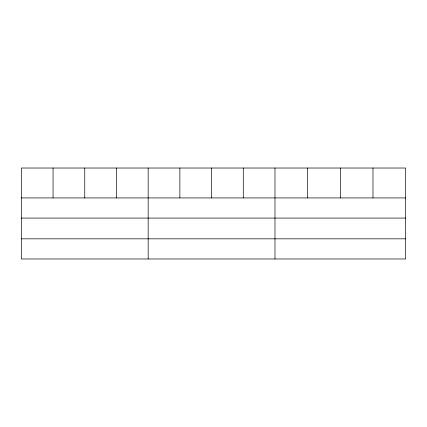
<?xml version="1.0" encoding="UTF-8"?>
<svg xmlns="http://www.w3.org/2000/svg" width="427" height="427" viewBox="0 0 427 427"><rect width="100%" height="100%" fill="white"/><g stroke="black" fill="none" stroke-linecap="round" stroke-linejoin="round"><path stroke-width="0.64" d="M405.65 218.074L405.65 168.024L21.35 168.024L21.35 258.975L405.65 258.975L405.65 218.074L21.35 218.074M21.35 197.931L405.65 197.931M21.35 238.832L405.65 238.832M372.984 168.024L372.984 197.931M340.319 168.024L340.319 197.931M307.653 168.024L307.653 197.931M274.988 168.024L274.988 258.975M243.283 168.024L243.283 197.931M211.578 168.024L211.578 197.931M179.874 168.024L179.874 197.931M148.169 168.024L148.169 258.975M116.464 168.024L116.464 197.931M84.76 168.024L84.76 197.931M53.055 168.024L53.055 197.931"/></g></svg>
